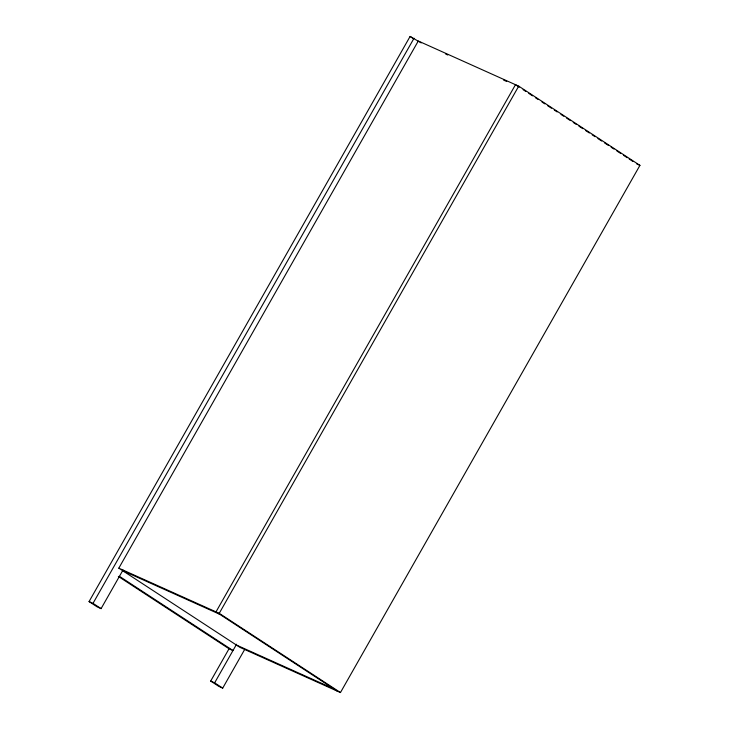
<?xml version="1.0" encoding="UTF-8"?>
<svg xmlns="http://www.w3.org/2000/svg" width="729" height="729" viewBox="0 0 729 729"><rect width="100%" height="100%" fill="white"/><g stroke="black" fill="none" stroke-linecap="round" stroke-linejoin="round"><path stroke-width="1.09" d="M123.019 570.023L101.085 608.624L97.139 606.847L89.066 601.571L410.09 36.45L421.225 42.92M89.066 601.571L93.011 603.339L414.036 38.227M118.809 568.173L418.282 40.997L518.72 86.15L639.934 165.374L340.461 692.55L240.023 647.398L118.809 568.173L219.238 613.326L340.461 692.55M219.238 613.326L518.72 86.15M244.643 649.521L222.719 688.112L218.773 686.344L210.69 681.059L229.243 648.4M210.69 681.059L214.636 682.836L236.561 644.236M445.701 54.064L447.77 54.994M503.611 80.099L506.719 81.493M636.709 163.925L639.934 165.374M122.445 570.552L219.648 614.246M236.387 645.019L333.6 688.723M519.276 87.17L515.485 84.701L216.012 611.868L337.235 691.101M523.067 89.649L525.91 91.508M528.744 93.367L532.534 95.836M535.378 97.695L538.221 99.554M542.002 102.033L544.845 103.883M547.689 105.741L551.479 108.22M554.313 110.079L557.156 111.929M560.947 114.407L563.79 116.266M566.624 118.125L570.415 120.595M573.258 122.454L576.101 124.313M578.944 126.172L582.726 128.641M585.569 130.5L589.36 132.979M592.203 134.838L595.037 136.688M597.88 138.546L601.671 141.025M604.514 142.884L608.296 145.353M611.139 147.212L613.982 149.071M616.825 150.93L620.607 153.4M623.45 155.259L627.241 157.737M629.136 158.977L632.918 161.446M410.09 36.45L412.787 38.209M119.438 576.329L232.979 650.541L229.034 648.764L118.326 576.411M93.011 603.339L101.085 608.624M214.636 682.836L222.719 688.112"/></g></svg>
